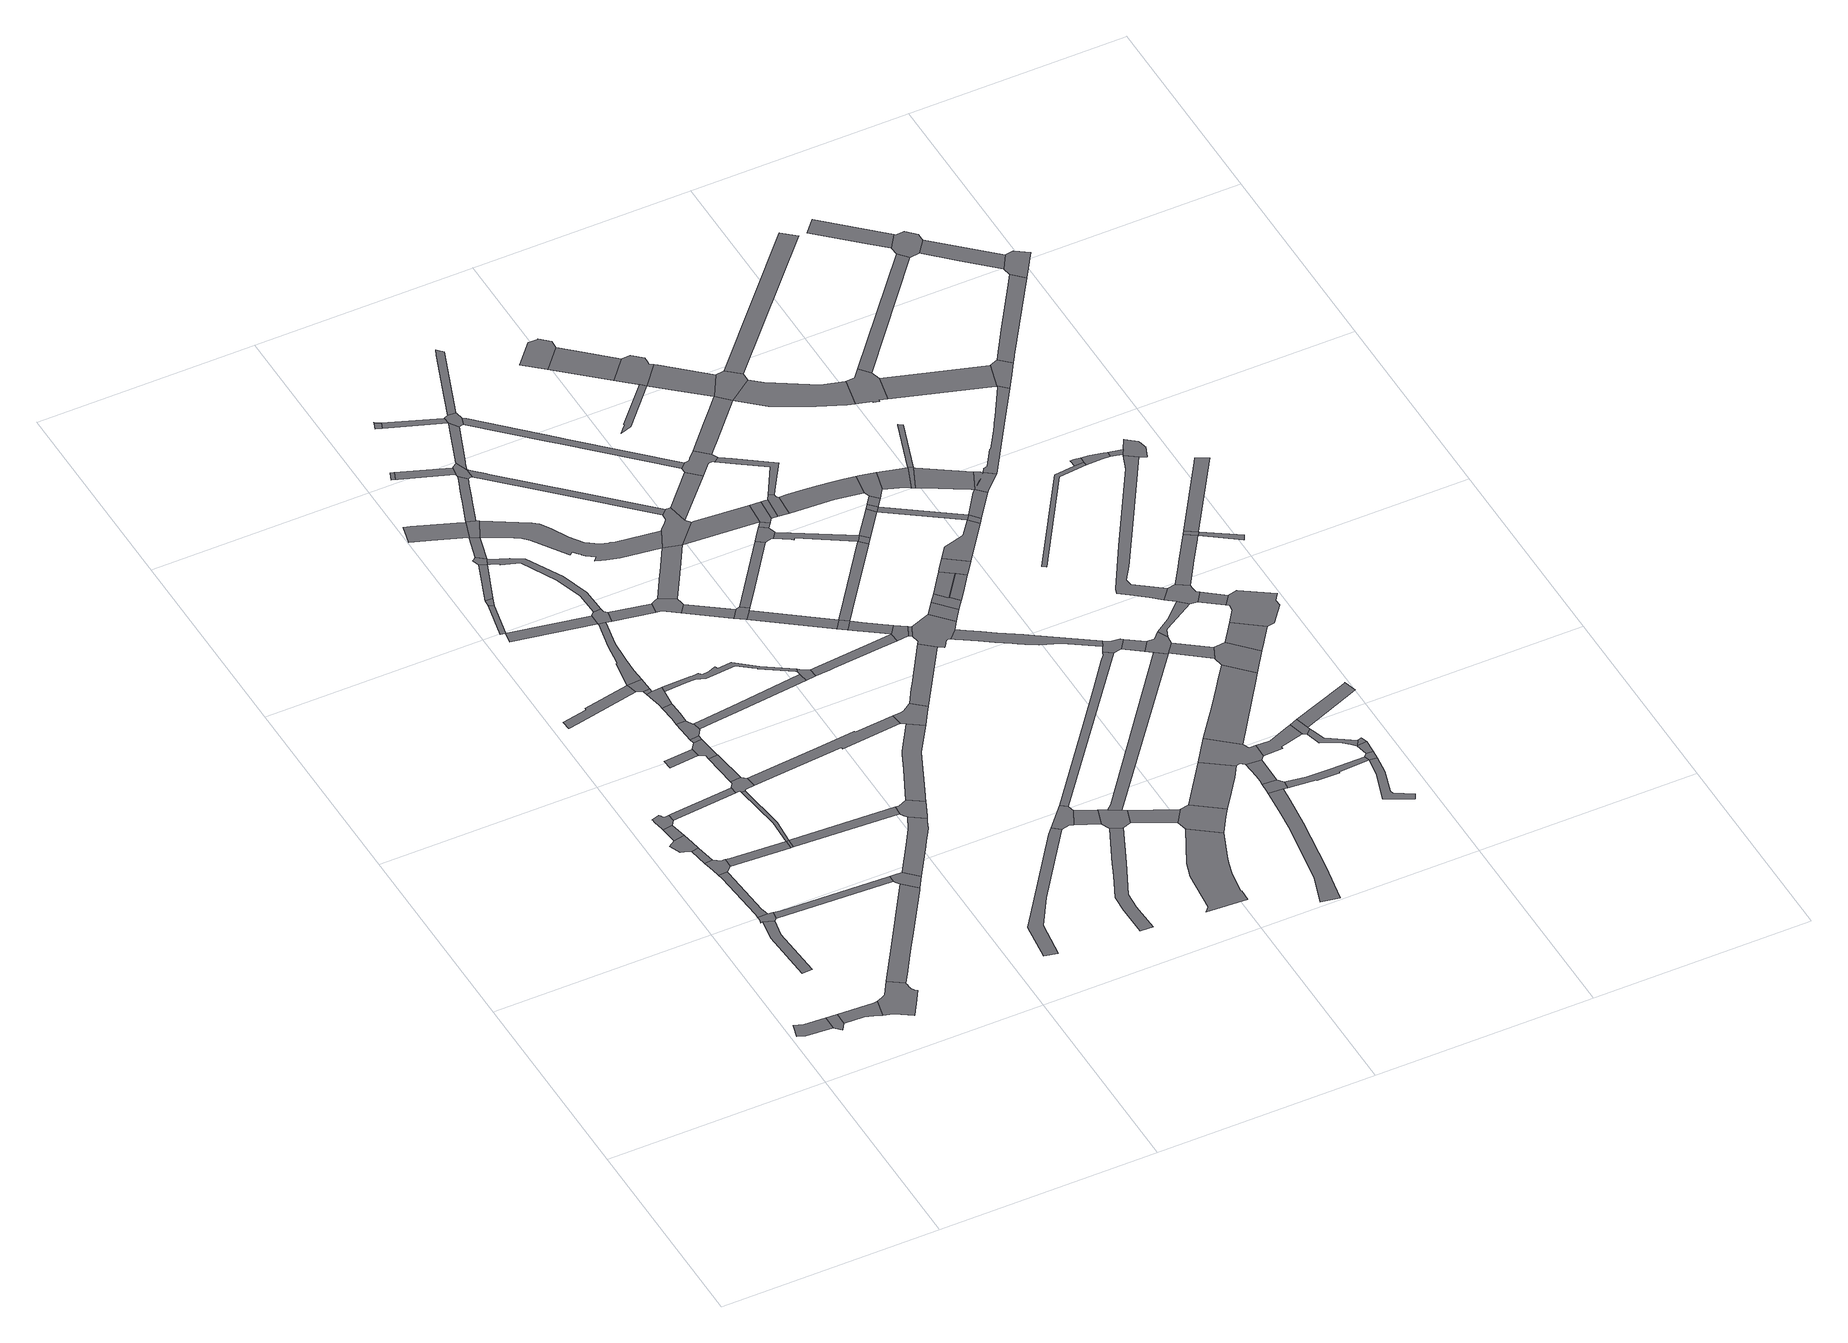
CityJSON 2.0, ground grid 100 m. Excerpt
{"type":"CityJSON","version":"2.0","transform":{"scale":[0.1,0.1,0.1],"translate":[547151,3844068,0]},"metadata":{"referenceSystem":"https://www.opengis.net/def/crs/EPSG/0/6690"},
"CityObjects":{
"road1":{"type":"Road","attributes":{"RoadStructureAttribute.sectionType":"1"},"geometry":[{"type":"MultiSurface","lod":"1","boundaries":[[[0,1,2,3,4,5]]]}]},
"road2":{"type":"Road","geometry":[{"type":"MultiSurface","lod":"1","boundaries":[[[5,4,6,7,8]]]}]},
"road3":{"type":"Road","attributes":{"RoadStructureAttribute.sectionType":"1"},"geometry":[{"type":"MultiSurface","lod":"1","boundaries":[[[9,8,7,10,11,12,13]]]}]},
"road4":{"type":"Road","attributes":{"RoadStructureAttribute.sectionType":"1"},"geometry":[{"type":"MultiSurface","lod":"1","boundaries":[[[14,15,16,17,18,19,20]]]}]},
"road5":{"type":"Road","geometry":[{"type":"MultiSurface","lod":"1","boundaries":[[[21,22,23,24,25,14,20,26,27]]]}]},
"road6":{"type":"Road","attributes":{"RoadStructureAttribute.sectionType":"1"},"geometry":[{"type":"MultiSurface","lod":"1","boundaries":[[[28,29,30,31,32,33,34,35,36,37,22,21]]]}]},
"road7":{"type":"Road","geometry":[{"type":"MultiSurface","lod":"1","boundaries":[[[38,39,40,41,13,12,42,43,44,45,46,47,48,49,50,51,52,53,54,55,56,57,58,59]]]}]},
"road8":{"type":"Road","geometry":[{"type":"MultiSurface","lod":"1","boundaries":[[[60,61,62,63,64,65,66,67]]]}]},
"road9":{"type":"Road","attributes":{"RoadStructureAttribute.sectionType":"1"},"geometry":[{"type":"MultiSurface","lod":"1","boundaries":[[[67,66,68,69,70]]]}]},
"road10":{"type":"Road","geometry":[{"type":"MultiSurface","lod":"1","boundaries":[[[71,70,69,72,33,32,73,74]]]}]},
"road11":{"type":"Road","attributes":{"RoadStructureAttribute.sectionType":"1"},"geometry":[{"type":"MultiSurface","lod":"1","boundaries":[[[75,76,62,61]]]}]},
"road12":{"type":"Road","geometry":[{"type":"MultiSurface","lod":"1","boundaries":[[[77,78,79,80,81,82,83,84,85,76,75,86,87]]]}]},
"road13":{"type":"Road","attributes":{"RoadStructureAttribute.sectionType":"1"},"geometry":[{"type":"MultiSurface","lod":"1","boundaries":[[[88,74,73,89,90]]]}]},
"road14":{"type":"Road","attributes":{"RoadStructureAttribute.sectionType":"1"},"geometry":[{"type":"MultiSurface","lod":"1","boundaries":[[[91,27,26,92,93]]]}]},
"road15":{"type":"Road","attributes":{"RoadStructureAttribute.sectionType":"1"},"geometry":[{"type":"MultiSurface","lod":"1","boundaries":[[[94,95,87,86,96]]]}]},
"road16":{"type":"Road","attributes":{"RoadStructureAttribute.sectionType":"1"},"geometry":[{"type":"MultiSurface","lod":"1","boundaries":[[[97,98,99,38,59,100,101,102,103,104,105]]]}]},
"road17":{"type":"Road","geometry":[{"type":"MultiSurface","lod":"1","boundaries":[[[90,89,106,107]]]}]},
"road18":{"type":"Road","attributes":{"RoadStructureAttribute.sectionType":"1"},"geometry":[{"type":"MultiSurface","lod":"1","boundaries":[[[108,109,110,111,112,113,114,115]]]}]},
"road19":{"type":"Road","geometry":[{"type":"MultiSurface","lod":"1","boundaries":[[[116,117,118,119]]]}]},
"road20":{"type":"Road","attributes":{"RoadStructureAttribute.sectionType":"1"},"geometry":[{"type":"MultiSurface","lod":"1","boundaries":[[[120,121,122,123,90,107]]]}]},
"road21":{"type":"Road","attributes":{"RoadStructureAttribute.sectionType":"1"},"geometry":[{"type":"MultiSurface","lod":"1","boundaries":[[[124,125,126,127]]]}]},
"road22":{"type":"Road","geometry":[{"type":"MultiSurface","lod":"1","boundaries":[[[128,129,130,131,94,96,132,133,122,121,134,135,136,137]]]}]},
"road23":{"type":"Road","attributes":{"RoadStructureAttribute.sectionType":"1"},"geometry":[{"type":"MultiSurface","lod":"1","boundaries":[[[138,139,140,129,128]]]}]},
"road24":{"type":"Road","geometry":[{"type":"MultiSurface","lod":"1","boundaries":[[[141,142,143,144,145,116,119,146,140,139]]]}]},
"road25":{"type":"Road","geometry":[{"type":"MultiSurface","lod":"1","boundaries":[[[147,124,127,148]]]}]},
"road26":{"type":"Road","attributes":{"RoadStructureAttribute.sectionType":"1"},"geometry":[{"type":"MultiSurface","lod":"1","boundaries":[[[149,150,145,144]]]}]},
"road27":{"type":"Road","geometry":[{"type":"MultiSurface","lod":"1","boundaries":[[[151,152,153,154,150,149,155,156]]]}]},
"road28":{"type":"Road","geometry":[{"type":"MultiSurface","lod":"1","boundaries":[[[157,93,92,158,97,105,159,160]]]}]},
"road29":{"type":"Road","attributes":{"RoadStructureAttribute.sectionType":"1"},"geometry":[{"type":"MultiSurface","lod":"1","boundaries":[[[161,126,162,163,164]]]}]},
"road30":{"type":"Road","attributes":{"RoadStructureAttribute.sectionType":"1"},"geometry":[{"type":"MultiSurface","lod":"1","boundaries":[[[165,166,167,168,169,153,152]]]}]},
"road31":{"type":"Road","attributes":{"RoadStructureAttribute.sectionType":"1"},"geometry":[{"type":"MultiSurface","lod":"1","boundaries":[[[170,147,148,171]]]}]},
"road32":{"type":"Road","geometry":[{"type":"MultiSurface","lod":"1","boundaries":[[[172,173,174,108,115,175,176,177]]]}]},
"road33":{"type":"Road","geometry":[{"type":"MultiSurface","lod":"1","boundaries":[[[177,176,178,179,180]]]}]},
"road34":{"type":"Road","attributes":{"RoadStructureAttribute.sectionType":"1"},"geometry":[{"type":"MultiSurface","lod":"1","boundaries":[[[181,107,106,182,183]]]}]},
"road35":{"type":"Road","attributes":{"RoadStructureAttribute.sectionType":"1"},"geometry":[{"type":"MultiSurface","lod":"1","boundaries":[[[184,185,186,180,179,187,188,189,168,167,190]]]}]},
"road36":{"type":"Road","attributes":{"RoadStructureAttribute.sectionType":"1"},"geometry":[{"type":"MultiSurface","lod":"1","boundaries":[[[191,192,193,194,195,196,197,198]]]}]},
"road37":{"type":"Road","geometry":[{"type":"MultiSurface","lod":"1","boundaries":[[[199,200,201,202,203,170,171,204,205]]]}]},
"road38":{"type":"Road","attributes":{"RoadStructureAttribute.sectionType":"1"},"geometry":[{"type":"MultiSurface","lod":"1","boundaries":[[[206,207,208,209,210,108,174,211,212,213,214,215]]]}]},
"road39":{"type":"Road","attributes":{"RoadStructureAttribute.sectionType":"1"},"geometry":[{"type":"MultiSurface","lod":"1","boundaries":[[[216,199,205,217,218]]]}]},
"road40":{"type":"Road","attributes":{"RoadStructureAttribute.sectionType":"1"},"geometry":[{"type":"MultiSurface","lod":"1","boundaries":[[[219,220,221,160,159,222,223,224,225,226,227,228]]]}]},
"road41":{"type":"Road","attributes":{"RoadStructureAttribute.sectionType":"1"},"geometry":[{"type":"MultiSurface","lod":"1","boundaries":[[[229,230,231,232,233,204,171,234,235,236,237,238,239,240,241]]]}]},
"road42":{"type":"Road","geometry":[{"type":"MultiSurface","lod":"1","boundaries":[[[242,243,244,245]]]}]},
"road43":{"type":"Road","geometry":[{"type":"MultiSurface","lod":"1","boundaries":[[[246,198,197,216,218,247,248]]]}]},
"road44":{"type":"Road","geometry":[{"type":"MultiSurface","lod":"1","boundaries":[[[249,250,241,240,251,164,163,252,206,215,253,254,255]]]}]},
"road45":{"type":"Road","attributes":{"RoadStructureAttribute.sectionType":"1"},"geometry":[{"type":"MultiSurface","lod":"1","boundaries":[[[256,257,258,156,155,259,260,261,262]]]}]},
"road46":{"type":"Road","attributes":{"RoadStructureAttribute.sectionType":"1"},"geometry":[{"type":"MultiSurface","lod":"1","boundaries":[[[263,264,265,266,267,137,136,268,269,270,271,272]]]}]},
"road47":{"type":"Road","attributes":{"RoadStructureAttribute.sectionType":"1"},"geometry":[{"type":"MultiSurface","lod":"1","boundaries":[[[245,244,273,274,275]]]}]},
"road48":{"type":"Road","geometry":[{"type":"MultiSurface","lod":"1","boundaries":[[[276,277,278,183,182,279,219,228,280,281]]]}]},
"road49":{"type":"Road","attributes":{"RoadStructureAttribute.sectionType":"1"},"geometry":[{"type":"MultiSurface","lod":"1","boundaries":[[[282,283,284,285,286,287,288,246,248,289,290,291,292,293]]]}]},
"road50":{"type":"Road","attributes":{"RoadStructureAttribute.sectionType":"1"},"geometry":[{"type":"MultiSurface","lod":"1","boundaries":[[[255,254,294,295]]]}]},
"road51":{"type":"Road","attributes":{"RoadStructureAttribute.sectionType":"1"},"geometry":[{"type":"MultiSurface","lod":"1","boundaries":[[[296,297,298,299,300,301,302,303,304,305,306,184,190,307,308,309,310,311,312,313,314,315,316,317,318]]]}]},
"road52":{"type":"Road","geometry":[{"type":"MultiSurface","lod":"1","boundaries":[[[319,320,321,322]]]}]},
"road53":{"type":"Road","attributes":{"RoadStructureAttribute.sectionType":"1"},"geometry":[{"type":"MultiSurface","lod":"1","boundaries":[[[323,324,325,326,327,328,329,330,331,332]]]}]},
"road54":{"type":"Road","attributes":{"RoadStructureAttribute.sectionType":"1"},"geometry":[{"type":"MultiSurface","lod":"1","boundaries":[[[333,319,322]]]}]},
"road55":{"type":"Road","geometry":[{"type":"MultiSurface","lod":"1","boundaries":[[[334,335,275,274,282,293,336,337,338]]]}]},
"road56":{"type":"Road","geometry":[{"type":"MultiSurface","lod":"1","boundaries":[[[339,340,295,294,341,342,343,344,345]]]}]},
"road57":{"type":"Road","attributes":{"RoadStructureAttribute.sectionType":"1"},"geometry":[{"type":"MultiSurface","lod":"1","boundaries":[[[346,347,348,349,350,351,352,353,354,355,247,218,356,357,358,359,360,361,362,363,364,365,366,367,368,369,370,371,372,373,374,375]]]}]},
"road58":{"type":"Road","attributes":{"RoadStructureAttribute.sectionType":"1"},"geometry":[{"type":"MultiSurface","lod":"1","boundaries":[[[322,321,376,377]]]}]},
"road59":{"type":"Road","attributes":{"RoadStructureAttribute.sectionType":"1"},"geometry":[{"type":"MultiSurface","lod":"1","boundaries":[[[376,378,379,380,334,338,381,382,383,384]]]}]},
"road60":{"type":"Road","attributes":{"RoadStructureAttribute.sectionType":"1"},"geometry":[{"type":"MultiSurface","lod":"1","boundaries":[[[385,386,387,388,389,276,281,390,391,392,393,394]]]}]},
"road61":{"type":"Road","attributes":{"RoadStructureAttribute.sectionType":"1"},"geometry":[{"type":"MultiSurface","lod":"1","boundaries":[[[343,342,395,396]]]}]},
"road62":{"type":"Road","geometry":[{"type":"MultiSurface","lod":"1","boundaries":[[[397,318,317,398,256,262,399,400]]]}]},
"road63":{"type":"Road","attributes":{"RoadStructureAttribute.sectionType":"1"},"geometry":[{"type":"MultiSurface","lod":"1","boundaries":[[[374,401,402,339,345,403,404,405]]]}]},
"road64":{"type":"Road","geometry":[{"type":"MultiSurface","lod":"1","boundaries":[[[406,407,408,377,376,384,409,410,411,412,413]]]}]},
"road65":{"type":"Road","geometry":[{"type":"MultiSurface","lod":"1","boundaries":[[[414,396,395,415,416,417]]]}]},
"road66":{"type":"Road","attributes":{"RoadStructureAttribute.sectionType":"1"},"geometry":[{"type":"MultiSurface","lod":"1","boundaries":[[[418,419,420,421,422,338,337,423,424,425,426,427]]]}]},
"road67":{"type":"Road","attributes":{"RoadStructureAttribute.sectionType":"1"},"geometry":[{"type":"MultiSurface","lod":"1","boundaries":[[[428,429,430,431,432,433,434,435,436,437,438,439,440,441]]]}]},
"road68":{"type":"Road","geometry":[{"type":"MultiSurface","lod":"1","boundaries":[[[442,443,323,332,444,445,446,447]]]}]},
"road69":{"type":"Road","geometry":[{"type":"MultiSurface","lod":"1","boundaries":[[[448,449,450,451,263,272,385,394,452,453]]]}]},
"road70":{"type":"Road","attributes":{"RoadStructureAttribute.sectionType":"1"},"geometry":[{"type":"MultiSurface","lod":"1","boundaries":[[[454,455,456,406,413,457,458]]]}]},
"road71":{"type":"Road","attributes":{"RoadStructureAttribute.sectionType":"1"},"geometry":[{"type":"MultiSurface","lod":"1","boundaries":[[[416,415,459,460]]]}]},
"road72":{"type":"Road","attributes":{"RoadStructureAttribute.sectionType":"1"},"geometry":[{"type":"MultiSurface","lod":"1","boundaries":[[[446,445,461,462]]]}]},
"road73":{"type":"Road","attributes":{"RoadStructureAttribute.sectionType":"1"},"geometry":[{"type":"MultiSurface","lod":"1","boundaries":[[[463,464,465,400,399,466,467,468,469]]]}]},
"road74":{"type":"Road","geometry":[{"type":"MultiSurface","lod":"1","boundaries":[[[470,427,426,471,472,473,474,475,476,375,374,405,477,478,479,480,481]]]}]},
"road75":{"type":"Road","attributes":{"RoadStructureAttribute.sectionType":"1"},"geometry":[{"type":"MultiSurface","lod":"1","boundaries":[[[482,414,417,483,484,485]]]}]},
"road76":{"type":"Road","attributes":{"RoadStructureAttribute.sectionType":"1"},"geometry":[{"type":"MultiSurface","lod":"1","boundaries":[[[486,487,488,411,410,489,490,491,492]]]}]},
"road77":{"type":"Road","geometry":[{"type":"MultiSurface","lod":"1","boundaries":[[[462,461,428,441,493,494,495,496]]]}]},
"road78":{"type":"Road","geometry":[{"type":"MultiSurface","lod":"1","boundaries":[[[460,459,497,498]]]}]},
"road79":{"type":"Road","attributes":{"RoadStructureAttribute.sectionType":"1"},"geometry":[{"type":"MultiSurface","lod":"1","boundaries":[[[499,500,501,502,448,453,503]]]}]},
"road80":{"type":"Road","attributes":{"RoadStructureAttribute.sectionType":"1"},"geometry":[{"type":"MultiSurface","lod":"1","boundaries":[[[504,477,405,505,506]]]}]},
"road81":{"type":"Road","attributes":{"RoadStructureAttribute.sectionType":"1"},"geometry":[{"type":"MultiSurface","lod":"1","boundaries":[[[507,508,509,510,511,512,513,514,515,516,517,518]]]}]},
"road82":{"type":"Road","attributes":{"RoadStructureAttribute.sectionType":"1"},"geometry":[{"type":"MultiSurface","lod":"1","boundaries":[[[519,520,521,522,498,497,523,524,525,463,526]]]}]},
"road83":{"type":"Road","attributes":{"RoadStructureAttribute.sectionType":"1"},"geometry":[{"type":"MultiSurface","lod":"1","boundaries":[[[527,481,480,528]]]}]},
"road84":{"type":"Road","attributes":{"RoadStructureAttribute.sectionType":"1"},"geometry":[{"type":"MultiSurface","lod":"1","boundaries":[[[494,493,529,530]]]}]},
"road85":{"type":"Road","attributes":{"RoadStructureAttribute.sectionType":"1"},"geometry":[{"type":"MultiSurface","lod":"1","boundaries":[[[526,463,469,531,532]]]}]},
"road86":{"type":"Road","geometry":[{"type":"MultiSurface","lod":"1","boundaries":[[[533,534,482,485,535,536,537,538,539]]]}]},
"road87":{"type":"Road","geometry":[{"type":"MultiSurface","lod":"1","boundaries":[[[532,531,540,541]]]}]},
"road88":{"type":"Road","attributes":{"RoadStructureAttribute.sectionType":"1"},"geometry":[{"type":"MultiSurface","lod":"1","boundaries":[[[505,542,533,539,543]]]}]},
"road89":{"type":"Road","attributes":{"RoadStructureAttribute.sectionType":"1"},"geometry":[{"type":"MultiSurface","lod":"1","boundaries":[[[544,545,546,460,498,547,548]]]}]},
"road90":{"type":"Road","geometry":[{"type":"MultiSurface","lod":"1","boundaries":[[[506,505,543,549,550,551]]]}]},
"road91":{"type":"Road","geometry":[{"type":"MultiSurface","lod":"1","boundaries":[[[552,530,529,507,518,553,554]]]}]},
"road92":{"type":"Road","geometry":[{"type":"MultiSurface","lod":"1","boundaries":[[[555,556,557,558,559,560,561,562,563,564]]]}]},
"road93":{"type":"Road","geometry":[{"type":"MultiSurface","lod":"1","boundaries":[[[565,541,540,566,499,503,567,568,569,570,571,572,573,574]]]}]},
"road94":{"type":"Road","geometry":[{"type":"MultiSurface","lod":"1","boundaries":[[[575,576,577,578,492,491,579,527,528,580,581,582,583,584,585]]]}]},
"road95":{"type":"Road","attributes":{"RoadStructureAttribute.sectionType":"1"},"geometry":[{"type":"MultiSurface","lod":"1","boundaries":[[[586,587,588,589,590,442,447,591]]]}]},
"road96":{"type":"Road","attributes":{"RoadStructureAttribute.sectionType":"1"},"geometry":[{"type":"MultiSurface","lod":"1","boundaries":[[[592,551,550,593,594]]]}]},
"road97":{"type":"Road","attributes":{"RoadStructureAttribute.sectionType":"1"},"geometry":[{"type":"MultiSurface","lod":"1","boundaries":[[[595,537,536,596,597,598,599,544,600]]]}]},
"road98":{"type":"Road","attributes":{"RoadStructureAttribute.sectionType":"1"},"geometry":[{"type":"MultiSurface","lod":"1","boundaries":[[[601,602,603,604,605,606,607,608]]]}]},
"road99":{"type":"Road","geometry":[{"type":"MultiSurface","lod":"1","boundaries":[[[609,610,594,593,611,612,613,614,615]]]}]},
"road100":{"type":"Road","attributes":{"RoadStructureAttribute.sectionType":"1"},"geometry":[{"type":"MultiSurface","lod":"1","boundaries":[[[616,561,560,617,618]]]}]},
"road101":{"type":"Road","attributes":{"RoadStructureAttribute.sectionType":"1"},"geometry":[{"type":"MultiSurface","lod":"1","boundaries":[[[619,620,565,574,621]]]}]},
"road102":{"type":"Road","attributes":{"RoadStructureAttribute.sectionType":"1"},"geometry":[{"type":"MultiSurface","lod":"1","boundaries":[[[622,623,624,625,626,583,582,627,628,609,615]]]}]},
"road103":{"type":"Road","geometry":[{"type":"MultiSurface","lod":"1","boundaries":[[[629,619,621,630,631,632]]]}]},
"road104":{"type":"Road","attributes":{"RoadStructureAttribute.sectionType":"1"},"geometry":[{"type":"MultiSurface","lod":"1","boundaries":[[[633,552,554,634,635,636]]]}]},
"road105":{"type":"Road","attributes":{"RoadStructureAttribute.sectionType":"1"},"geometry":[{"type":"MultiSurface","lod":"1","boundaries":[[[637,638,639,640,641,642,643,644,645,646,647]]]}]},
"road106":{"type":"Road","attributes":{"RoadStructureAttribute.sectionType":"1"},"geometry":[{"type":"MultiSurface","lod":"1","boundaries":[[[648,649,496,495,650]]]}]},
"road107":{"type":"Road","geometry":[{"type":"MultiSurface","lod":"1","boundaries":[[[600,544,548,651,652]]]}]},
"road108":{"type":"Road","geometry":[{"type":"MultiSurface","lod":"1","boundaries":[[[653,654,618,617,655,656,601,608,657,658,659,660]]]}]},
"road109":{"type":"Road","attributes":{"RoadStructureAttribute.sectionType":"1"},"geometry":[{"type":"MultiSurface","lod":"1","boundaries":[[[661,662,663,575,585,664,665,666]]]}]},
"road110":{"type":"Road","attributes":{"RoadStructureAttribute.sectionType":"1"},"geometry":[{"type":"MultiSurface","lod":"1","boundaries":[[[667,668,629,632,669]]]}]},
"road111":{"type":"Road","attributes":{"RoadStructureAttribute.sectionType":"1"},"geometry":[{"type":"MultiSurface","lod":"1","boundaries":[[[670,671,672,673,674,675,676,677,573,572,678,679,680,681,682,683,684,685,686,687,688,689,690]]]}]},
"road112":{"type":"Road","attributes":{"RoadStructureAttribute.sectionType":"1"},"geometry":[{"type":"MultiSurface","lod":"1","boundaries":[[[691,692,693,694,695,612,611,696,697,698]]]}]},
"road113":{"type":"Road","attributes":{"RoadStructureAttribute.sectionType":"1"},"geometry":[{"type":"MultiSurface","lod":"1","boundaries":[[[699,631,630,700,701]]]}]},
"road114":{"type":"Road","attributes":{"RoadStructureAttribute.sectionType":"1"},"geometry":[{"type":"MultiSurface","lod":"1","boundaries":[[[702,652,651,703]]]}]},
"road115":{"type":"Road","attributes":{"RoadStructureAttribute.sectionType":"1"},"geometry":[{"type":"MultiSurface","lod":"1","boundaries":[[[704,657,608,705,661,706]]]}]},
"road116":{"type":"Road","geometry":[{"type":"MultiSurface","lod":"1","boundaries":[[[707,708,667,669,699,701,709,710]]]}]},
"road117":{"type":"Road","geometry":[{"type":"MultiSurface","lod":"1","boundaries":[[[711,702,703,712]]]}]},
"road118":{"type":"Road","geometry":[{"type":"MultiSurface","lod":"1","boundaries":[[[713,714,637,647,715,716,717]]]}]},
"road119":{"type":"Road","geometry":[{"type":"MultiSurface","lod":"1","boundaries":[[[718,633,636,719,720,721,722,723,724,725,726]]]}]},
"road120":{"type":"Road","geometry":[{"type":"MultiSurface","lod":"1","boundaries":[[[720,727,728,713,717,721]]]}]},
"road121":{"type":"Road","attributes":{"RoadStructureAttribute.sectionType":"1"},"geometry":[{"type":"MultiSurface","lod":"1","boundaries":[[[729,711,712,730,731]]]}]},
"road122":{"type":"Road","geometry":[{"type":"MultiSurface","lod":"1","boundaries":[[[732,698,697,733,729,731,734,735,736]]]}]},
"road123":{"type":"Road","geometry":[{"type":"MultiSurface","lod":"1","boundaries":[[[737,706,661,666,738,739]]]}]},
"road124":{"type":"Road","attributes":{"RoadStructureAttribute.sectionType":"1"},"geometry":[{"type":"MultiSurface","lod":"1","boundaries":[[[740,741,742,743,744,745,746,707,710,747,748,749]]]}]},
"road125":{"type":"Road","geometry":[{"type":"MultiSurface","lod":"1","boundaries":[[[750,751,690,689,586,591,752,753]]]}]},
"road126":{"type":"Road","attributes":{"RoadStructureAttribute.sectionType":"1"},"geometry":[{"type":"MultiSurface","lod":"1","boundaries":[[[712,703,740,754]]]}]},
"road127":{"type":"Road","attributes":{"RoadStructureAttribute.sectionType":"1"},"geometry":[{"type":"MultiSurface","lod":"1","boundaries":[[[753,752,755,756]]]}]},
"road128":{"type":"Road","attributes":{"RoadStructureAttribute.sectionType":"1"},"geometry":[{"type":"MultiSurface","lod":"1","boundaries":[[[757,758,736,735,759,760,761]]]}]},
"road129":{"type":"Road","attributes":{"RoadStructureAttribute.sectionType":"1"},"geometry":[{"type":"MultiSurface","lod":"1","boundaries":[[[762,763,764,723,722,765,766,767]]]}]},
"road130":{"type":"Road","attributes":{"RoadStructureAttribute.sectionType":"1"},"geometry":[{"type":"MultiSurface","lod":"1","boundaries":[[[768,769,770,771,772,773,718,726,774,775]]]}]},
"road131":{"type":"Road","attributes":{"RoadStructureAttribute.sectionType":"1"},"geometry":[{"type":"MultiSurface","lod":"1","boundaries":[[[776,777,716,715,778,779,780,781,782,783]]]}]},
"road132":{"type":"Road","attributes":{"RoadStructureAttribute.sectionType":"1"},"geometry":[{"type":"MultiSurface","lod":"1","boundaries":[[[784,785,738,666,786,787,788,789,790]]]}]},
"road133":{"type":"Road","geometry":[{"type":"MultiSurface","lod":"1","boundaries":[[[761,760,791,792]]]}]},
"road134":{"type":"Road","geometry":[{"type":"MultiSurface","lod":"1","boundaries":[[[754,740,749,793]]]}]},
"road135":{"type":"Road","geometry":[{"type":"MultiSurface","lod":"1","boundaries":[[[794,795,756,755,796,648,650,797,798,799]]]}]},
"road136":{"type":"Road","geometry":[{"type":"MultiSurface","lod":"1","boundaries":[[[800,762,767,801,802,803,804]]]}]},
"road137":{"type":"Road","attributes":{"RoadStructureAttribute.sectionType":"1"},"geometry":[{"type":"MultiSurface","lod":"1","boundaries":[[[805,806,754,793,807]]]}]},
"road138":{"type":"Road","attributes":{"RoadStructureAttribute.sectionType":"1"},"geometry":[{"type":"MultiSurface","lod":"1","boundaries":[[[798,797,808,809]]]}]},
"road139":{"type":"Road","attributes":{"RoadStructureAttribute.sectionType":"1"},"geometry":[{"type":"MultiSurface","lod":"1","boundaries":[[[810,811,792,791,812,813,814,805,815]]]}]},
"road140":{"type":"Road","attributes":{"RoadStructureAttribute.sectionType":"1"},"geometry":[{"type":"MultiSurface","lod":"1","boundaries":[[[782,816,817,818,819,820,821,822,823,824]]]}]},
"road141":{"type":"Road","geometry":[{"type":"MultiSurface","lod":"1","boundaries":[[[825,826,827,828,761,792]]]}]},
"road142":{"type":"Road","attributes":{"RoadStructureAttribute.sectionType":"1"},"geometry":[{"type":"MultiSurface","lod":"1","boundaries":[[[829,830,803,802,831,832,833,834,835,836]]]}]},
"road143":{"type":"Road","geometry":[{"type":"MultiSurface","lod":"1","boundaries":[[[837,783,782,824,838,839,840]]]}]},
"road144":{"type":"Road","attributes":{"RoadStructureAttribute.sectionType":"1"},"geometry":[{"type":"MultiSurface","lod":"1","boundaries":[[[841,842,794,799,843,844,845,846]]]}]},
"road145":{"type":"Road","attributes":{"RoadStructureAttribute.sectionType":"1"},"geometry":[{"type":"MultiSurface","lod":"1","boundaries":[[[847,835,837,840]]]}]},
"road146":{"type":"Road","geometry":[{"type":"MultiSurface","lod":"1","boundaries":[[[848,836,835,847]]]}]},
"road147":{"type":"Road","geometry":[{"type":"MultiSurface","lod":"1","boundaries":[[[849,850,851,852,853,854,855,856,857,858,859,860,815,805,807,861,862,863,864,865,866,867]]]}]},
"road148":{"type":"Road","geometry":[{"type":"MultiSurface","lod":"1","boundaries":[[[868,809,808,768,775,869]]]}]},
"road149":{"type":"Road","geometry":[{"type":"MultiSurface","lod":"1","boundaries":[[[870,871,790,789,872,873,874,875,876,877,878,879]]]}]},
"road150":{"type":"Road","attributes":{"RoadStructureAttribute.sectionType":"1"},"geometry":[{"type":"MultiSurface","lod":"1","boundaries":[[[880,881,882,800,804,883]]]}]},
"road151":{"type":"Road","attributes":{"RoadStructureAttribute.sectionType":"1"},"geometry":[{"type":"MultiSurface","lod":"1","boundaries":[[[884,885,886,887,888,889,890,891]]]}]},
"road152":{"type":"Road","geometry":[{"type":"MultiSurface","lod":"1","boundaries":[[[892,893,894,895,841,846,896,897,898,899,900]]]}]},
"road153":{"type":"Road","attributes":{"RoadStructureAttribute.sectionType":"1"},"geometry":[{"type":"MultiSurface","lod":"1","boundaries":[[[901,737,739,902]]]}]},
"road154":{"type":"Road","attributes":{"RoadStructureAttribute.sectionType":"1"},"geometry":[{"type":"MultiSurface","lod":"1","boundaries":[[[903,868,869,904,905,906]]]}]},
"road155":{"type":"Road","attributes":{"RoadStructureAttribute.sectionType":"1"},"geometry":[{"type":"MultiSurface","lod":"1","boundaries":[[[897,896,907,908]]]}]},
"road156":{"type":"Road","attributes":{"RoadStructureAttribute.sectionType":"1"},"geometry":[{"type":"MultiSurface","lod":"1","boundaries":[[[909,910,911,912,913,914,915,895,894,893,916,917,918,919,920,921]]]}]},
"road157":{"type":"Road","attributes":{"RoadStructureAttribute.sectionType":"1"},"geometry":[{"type":"MultiSurface","lod":"1","boundaries":[[[922,923,924,925,926,927,928,929,930,931,932,933,867,866,934,935,936]]]}]},
"road158":{"type":"Road","geometry":[{"type":"MultiSurface","lod":"1","boundaries":[[[937,908,907,938,939,903,906,940,941,942,943]]]}]},
"road159":{"type":"Road","attributes":{"RoadStructureAttribute.sectionType":"1"},"geometry":[{"type":"MultiSurface","lod":"1","boundaries":[[[944,945,946,892,900,947,948,949,950]]]}]},
"road160":{"type":"Road","attributes":{"RoadStructureAttribute.sectionType":"1"},"geometry":[{"type":"MultiSurface","lod":"1","boundaries":[[[951,877,876,952,953,954]]]}]},
"road161":{"type":"Road","geometry":[{"type":"MultiSurface","lod":"1","boundaries":[[[955,956,957,958,884,959]]]}]},
"road162":{"type":"Road","geometry":[{"type":"MultiSurface","lod":"1","boundaries":[[[960,944,950,961,962,963]]]}]},
"road163":{"type":"Road","attributes":{"RoadStructureAttribute.sectionType":"1"},"geometry":[{"type":"MultiSurface","lod":"1","boundaries":[[[964,965,870,879,966]]]}]},
"road164":{"type":"Road","geometry":[{"type":"MultiSurface","lod":"1","boundaries":[[[967,968,959,884,891,969,970,971]]]}]},
"road165":{"type":"Road","attributes":{"RoadStructureAttribute.sectionType":"1"},"geometry":[{"type":"MultiSurface","lod":"1","boundaries":[[[962,961,972,973]]]}]},
"road166":{"type":"Road","geometry":[{"type":"MultiSurface","lod":"1","boundaries":[[[971,970,974,975]]]}]},
"road167":{"type":"Road","geometry":[{"type":"MultiSurface","lod":"1","boundaries":[[[976,954,953,977,978,922,936,979,980,981,982]]]}]},
"road168":{"type":"Road","attributes":{"RoadStructureAttribute.sectionType":"1"},"geometry":[{"type":"MultiSurface","lod":"1","boundaries":[[[983,984,960,963,985]]]}]},
"road169":{"type":"Road","geometry":[{"type":"MultiSurface","lod":"1","boundaries":[[[986,975,974,909,921,987,988,989,990,991]]]}]},
"road170":{"type":"Road","attributes":{"RoadStructureAttribute.sectionType":"1"},"geometry":[{"type":"MultiSurface","lod":"1","boundaries":[[[992,993,994,995,996]]]}]},
"road171":{"type":"Road","attributes":{"RoadStructureAttribute.sectionType":"1"},"geometry":[{"type":"MultiSurface","lod":"1","boundaries":[[[997,998,999,1000,976,982,1001,1002,1003]]]}]},
"road172":{"type":"Road","geometry":[{"type":"MultiSurface","lod":"1","boundaries":[[[1004,1005,1006,996,995,964,966,1007,1008,1009,1010,1011,1012,1013]]]}]},
"road173":{"type":"Road","attributes":{"RoadStructureAttribute.sectionType":"1"},"geometry":[{"type":"MultiSurface","lod":"1","boundaries":[[[1010,1009,1014,1015,1016]]]}]},
"road174":{"type":"Road","geometry":[{"type":"MultiSurface","lod":"1","boundaries":[[[1017,1016,1015,997,1003,1018]]]}]}
},
"vertices":[
[85,346,0],[44,363,0],[25,298,0],[60,283,0],[180,275,0],[182,341,0],
[209,246,0],[231,278,0],[232,339,0],
[398,331,0],[322,273,0],[377,254,0],[393,248,0],[412,331,0],
[222,970,0],[206,871,0],[221,623,0],[244,624,0],[267,625,0],[252,872,0],[267,954,0],
[262,1005,0],[217,1004,0],[217,984,0],[216,980,0],[212,971,0],[280,964,0],[285,1001,0],
[256,1032,0],[254,1044,0],[235,1293,0],[234,1302,0],[234,1304,0],[193,1300,0],[196,1282,0],[197,1276,0],[216,1032,0],[217,1024,0],
[501,420,0],[486,398,0],[457,353,0],[442,345,0],[421,239,0],[440,232,0],[508,187,0],[523,210,0],[547,246,0],[589,314,0],[583,318,0],[578,323,0],[575,327,0],[572,332,0],[570,338,0],[569,345,0],[567,351,0],[567,353,0],[567,357,0],[567,365,0],[566,370,0],[567,376,0],
[189,1526,0],[179,1579,0],[129,1570,0],[96,1548,0],[119,1498,0],[133,1492,0],[162,1480,0],[196,1487,0],
[163,1478,0],[177,1393,0],[213,1396,0],
[241,1374,0],[186,1339,0],[259,1327,0],[261,1373,0],
[165,1655,0],[120,1650,0],
[158,1714,0],[150,1725,0],[149,1727,0],[144,1733,0],[108,1723,0],[109,1721,0],[110,1707,0],[116,1670,0],[118,1670,0],[183,1681,0],[181,1716,0],
[282,1371,0],[529,1313,0],[531,1357,0],
[317,995,0],[805,940,0],[805,974,0],
[482,1744,0],[194,1717,0],[485,1709,0],
[823,913,0],[591,558,0],[580,542,0],[595,418,0],[658,514,0],[682,551,0],[734,630,0],[876,846,0],[882,855,0],
[541,1313,0],[543,1357,0],
[392,2485,0],[178,2443,0],[178,2433,0],[58,2409,0],[63,2367,0],[64,2367,0],[108,2375,0],[405,2435,0],
[449,2023,0],[314,2011,0],[318,1966,0],[453,1979,0],
[552,1474,0],[524,1702,0],[506,1700,0],[535,1479,0],
[115,3175,0],[77,2996,0],[100,2992,0],[135,3160,0],
[544,1782,0],[497,1778,0],[498,1767,0],[484,1747,0],[505,1711,0],[505,1710,0],[527,1706,0],[529,1709,0],[571,1713,0],[567,1765,0],
[527,1931,0],[526,1946,0],[482,1942,0],
[522,1946,0],[520,1968,0],[513,2038,0],[511,2057,0],[472,2053,0],[480,1965,0],
[117,3205,0],[150,3202,0],
[509,2083,0],[469,2078,0],
[521,2154,0],[505,2187,0],[461,2185,0],[463,2147,0],[532,2116,0],[524,2155,0],
[826,973,0],[811,930,0],[920,914,0],[861,971,0],
[108,2990,0],[90,2939,0],[457,2869,0],[459,2923,0],
[506,2238,0],[503,2296,0],[502,2304,0],[456,2298,0],[460,2226,0],
[194,3407,0],[225,3394,0],
[463,2446,0],[463,2451,0],[461,2490,0],[429,2425,0],[434,2423,0],[464,2424,0],
[435,2416,0],[438,2402,0],[465,2408,0],
[557,1356,0],[1016,1289,0],[1019,1333,0],
[511,2410,0],[494,2409,0],[471,2408,0],[443,2379,0],[451,2341,0],[454,2318,0],[509,2384,0],
[233,3671,0],[132,3710,0],[55,3740,0],[27,3751,0],[4,3661,0],[90,3628,0],[236,3573,0],[265,3658,0],
[202,3455,0],[190,3445,0],[184,3440,0],[194,3409,0],[195,3408,0],[238,3421,0],[240,3425,0],
[463,2868,0],[433,2729,0],[420,2632,0],[418,2620,0],[413,2623,0],[458,2554,0],[461,2628,0],[461,2648,0],[465,2731,0],[491,2862,0],
[235,3568,0],[265,3516,0],[274,3552,0],
[1036,1257,0],[1006,1192,0],[953,1111,0],[1020,1067,0],[1035,1091,0],[1065,1136,0],[1078,1156,0],[1086,1176,0],[1097,1200,0],[1103,1213,0],
[506,3057,0],[466,3188,0],[377,3351,0],[324,3384,0],[248,3417,0],[237,3388,0],[273,3372,0],[272,3368,0],[350,3339,0],[433,3177,0],[473,3050,0],[477,2942,0],[512,2944,0],
[131,4065,0],[117,4026,0],[132,4020,0],[147,4059,0],
[266,3661,0],[317,3641,0],[305,3648,0],
[513,2926,0],[512,2934,0],[475,2940,0],[460,2868,0],[493,2861,0],[516,2857,0],[526,2910,0],
[1045,2218,0],[711,2178,0],[683,2174,0],[532,2117,0],[618,2127,0],[716,2138,0],[1051,2176,0],
[1264,1823,0],[1085,1807,0],[1083,1813,0],[1060,1810,0],[926,1798,0],[810,1735,0],[866,1740,0],[992,1751,0],[993,1742,0],[1269,1769,0],
[143,4015,0],[363,3932,0],[370,3974,0],
[1077,1350,0],[1074,1348,0],[1038,1332,0],[1028,1270,0],[1109,1226,0],[1144,1305,0],
[365,3917,0],[363,3911,0],[362,3909,0],[344,3861,0],[341,3854,0],[316,3790,0],[314,3784,0],[351,3769,0],[353,3775,0],[385,3859,0],[388,3868,0],[396,3887,0],
[699,2822,0],[709,2875,0],
[922,2338,0],[832,2412,0],[767,2406,0],[762,2420,0],[760,2420,0],[727,2405,0],[696,2402,0],[681,2416,0],[650,2411,0],[648,2415,0],[516,2410,0],[518,2384,0],[615,2389,0],[654,2391,0],[697,2374,0],[835,2386,0],[893,2344,0],[903,2338,0],[910,2332,0],[910,2329,0],[1040,2243,0],[1044,2240,0],[1048,2254,0],
[211,4358,0],[200,4328,0],[227,4318,0],[239,4348,0],
[1523,928,0],[1495,897,0],[1247,560,0],[1161,444,0],[1139,259,0],[1198,248,0],[1222,424,0],[1310,566,0],[1493,814,0],[1556,899,0],
[213,4363,0],
[395,3990,0],[390,3987,0],[412,3889,0],[416,3890,0],[415,3937,0],
[746,2893,0],[728,2884,0],[725,2817,0],[790,2770,0],[821,2812,0],[818,2831,0],[815,2853,0],
[752,3273,0],[730,3279,0],[725,3280,0],[688,3290,0],[635,3331,0],[595,3389,0],[555,3466,0],[525,3512,0],[502,3533,0],[455,3560,0],[291,3543,0],[398,3485,0],[425,3468,0],[450,3441,0],[548,3294,0],[551,3288,0],[559,3294,0],[567,3300,0],[579,3284,0],[585,3277,0],[591,3270,0],[593,3268,0],[604,3254,0],[640,3230,0],[624,3211,0],[647,3201,0],[667,3193,0],[723,3180,0],[901,3152,0],[946,3244,0],
[480,4220,0],[477,4253,0],
[478,4215,0],[472,4198,0],[397,3996,0],[424,3961,0],[428,3972,0],[433,3983,0],[508,4181,0],
[1290,1755,0],[1210,1634,0],[1200,1618,0],[1193,1602,0],[1154,1518,0],[1155,1328,0],[1156,1331,0],[1158,1335,0],[1266,1575,0],[1356,1711,0],
[963,2643,0],[995,2687,0],
[1058,2248,0],[1047,2219,0],[1099,2181,0],[1095,2223,0],
[826,3025,0],[818,3013,0],[894,2984,0],[926,3037,0],[982,3130,0],
[499,4263,0],[495,4261,0],[484,4256,0],[524,4185,0],[530,4186,0],[542,4224,0],[536,4255,0],[534,4261,0],
[1017,2692,0],[1007,2611,0],[1040,2655,0],[1049,2667,0],
[754,3609,0],[485,3870,0],[473,3881,0],[427,3926,0],[420,3933,0],[431,3875,0],[441,3865,0],[670,3644,0],[996,3328,0],[1020,3352,0],
[1731,815,0],[1642,620,0],[1635,604,0],[1614,556,0],[1597,519,0],[1561,438,0],[1554,351,0],[1554,331,0],[1556,211,0],[1613,208,0],[1608,347,0],[1615,427,0],[1695,601,0],[1782,793,0],
[1616,1033,0],[1606,1020,0],[1598,910,0],[1613,902,0],[1651,981,0],[1644,1011,0],
[1360,1859,0],[1358,1857,0],[1317,1828,0],[1305,1827,0],[1396,1773,0],[1419,1806,0],
[637,4633,0],[626,4605,0],[537,4366,0],[574,4366,0],[663,4607,0],
[1305,2392,0],[1338,2437,0],
[1713,855,0],[1741,935,0],
[1487,2261,0],[1485,2261,0],[1414,2254,0],[1168,2187,0],[1188,2190,0],[1415,2209,0],[1489,2215,0],
[1042,3351,0],[996,3327,0],[994,3299,0],[994,3297,0],[992,3295,0],[981,3282,0],[953,3252,0],[1079,3234,0],[1075,3239,0],[1062,3255,0],[1061,3257,0],[1044,3351,0],
[1255,3012,0],[1126,2768,0],[1134,2778,0],[1289,2987,0],
[864,3910,0],[837,3936,0],[557,4210,0],[793,3929,0],[818,3905,0],[1194,3538,0],[1219,3563,0],
[1821,805,0],[1845,879,0],[1826,888,0],[1777,917,0],
[1341,2366,0],[1374,2411,0],
[1556,2160,0],[1423,1958,0],[1417,1948,0],[1406,1932,0],[1616,2106,0],
[1089,3233,0],[1327,3108,0],[1335,3215,0],
[2004,669,0],[1912,485,0],[1889,407,0],[1868,210,0],[1847,189,0],[2032,176,0],[2033,234,0],[2029,235,0],[2047,349,0],[2063,405,0],[2076,444,0],[2130,575,0],
[1502,2316,0],[1463,2343,0],[1466,2343,0],[1413,2379,0],[1374,2342,0],[1413,2315,0],[1485,2263,0],[1518,2306,0],
[1194,3513,0],[1251,3460,0],
[1993,718,0],[2039,783,0],
[1543,2220,0],[1567,2271,0],
[1309,3083,0],[1281,3046,0],[1324,2997,0],[1328,2994,0],[1351,3024,0],[1351,3026,0],[1342,3058,0],
[1556,2212,0],[1580,2262,0],
[1322,3102,0],[1361,3083,0],
[1626,2818,0],[1624,2817,0],[1411,2533,0],[1412,2461,0],[1657,2784,0],
[1372,3098,0],[1376,3104,0],[1384,3211,0],
[2082,790,0],[2181,657,0],[2211,698,0],
[1036,4500,0],[1035,4499,0],[1002,4499,0],[991,4499,0],[900,4396,0],[987,4320,0],[1078,4422,0],[1078,4430,0],[1080,4459,0],[1080,4460,0],
[1675,2296,0],[1563,2171,0],[1629,2099,0],[1643,2091,0],[1648,2098,0],[1666,2124,0],[1680,2128,0],[1688,2123,0],[1727,2166,0],[1757,2207,0],
[1284,3612,0],[1257,3583,0],[1242,3567,0],[1241,3566,0],[1194,3514,0],[1304,3517,0],[1324,3517,0],[1331,3512,0],[1354,3529,0],[1350,3539,0],[1342,3558,0],
[2199,1767,0],[2191,1750,0],[2169,1723,0],[2064,1591,0],[1925,1418,0],[2235,1741,0],
[1405,3210,0],[1406,3101,0],[1417,3210,0],
[1407,2990,0],[1391,2953,0],[1400,2947,0],[1403,2951,0],[1407,2955,0],[1646,2848,0],
[1277,4064,0],[1108,3884,0],[1111,3879,0],[1090,3857,0],[1073,3839,0],[1100,3848,0],[1126,3857,0],[1298,4046,0],
[1432,3236,0],[1419,3213,0],[1456,3098,0],[1462,3203,0],[1456,3207,0],[1455,3208,0],[1454,3223,0],
[1133,4372,0],[1194,4136,0],[1282,4236,0],
[1719,2354,0],[1713,2346,0],[1799,2265,0],
[1479,3263,0],[1559,3385,0],[1560,3386,0],[1559,3387,0],[1402,3497,0],[1402,3460,0],[1518,3381,0],
[1751,2396,0],[1833,2310,0],[1800,2347,0],[1796,2347,0],
[2235,1001,0],[2239,737,0],[2324,852,0],[2362,908,0],
[2401,703,0],[2390,571,0],[2382,486,0],[2332,169,0],[2286,26,0],[2368,10,0],[2384,91,0],[2403,198,0],[2443,479,0],[2460,625,0],[2467,698,0],
[2382,1669,0],[1802,939,0],[2428,1634,0],
[1678,2813,0],[1647,2847,0],
[1323,4239,0],[1295,4237,0],[1222,4111,0],[1272,4068,0],[1382,4146,0],[1367,4159,0],[1368,4172,0],[1368,4196,0],
[1511,3860,0],[1451,3795,0],[1399,3736,0],[1353,3570,0],[1401,3622,0],[1567,3806,0],
[1831,2505,0],[1816,2484,0],[1885,2465,0],
[1977,1999,0],[1961,2010,0],[1932,2030,0],[1871,2070,0],[1817,2106,0],[1765,2141,0],[1744,2155,0],[1736,2160,0],[1702,2114,0],[1711,2107,0],[1731,2094,0],[1782,2060,0],[1839,2022,0],[1898,1982,0],[1914,1971,0],[1929,1963,0],[1942,1955,0],[1990,1925,0],[2073,1891,0],[2214,1796,0],[2228,1828,0],
[1750,3176,0],[1690,3183,0],[1640,3192,0],[1577,3197,0],[1502,3203,0],[1658,3085,0],[1783,3064,0],[1798,3169,0],
[1887,2463,0],[1861,2347,0],[1926,2433,0],
[1745,2975,0],[1775,2941,0],
[1395,4135,0],[1397,3960,0],[1578,3973,0],
[1880,2570,0],[1843,2520,0],[1937,2449,0],[1975,2499,0],
[1762,2998,0],[1793,2963,0],
[2404,761,0],[2402,720,0],[2486,696,0],[2490,733,0],[2469,757,0],
[2321,1119,0],[2382,916,0],[2400,900,0],[2472,894,0],[2488,912,0],[2489,981,0],[2464,981,0],[2460,981,0],[2445,1011,0],
[2406,817,0],[2406,785,0],
[1794,3040,0],[1796,2968,0],[1825,3006,0],
[1817,3167,0],[1786,3058,0],[1853,3044,0],[1857,3049,0],[1883,3152,0],
[1619,3978,0],[1679,3886,0],[1679,3927,0],
[2079,2726,0],[2076,2723,0],[2076,2722,0],[2036,2671,0],[2023,2654,0],[2016,2652,0],[1922,2626,0],[2064,2616,0],[2080,2637,0],[2116,2685,0],
[2298,1803,0],[2255,1810,0],[2273,1749,0],[2307,1797,0],
[2097,2750,0],
[2352,1691,0],[2387,1740,0],
[2002,3121,0],[1978,3127,0],[1946,3015,0],[1966,3004,0],[2010,3118,0],
[2670,1026,0],[2649,1018,0],[2554,980,0],[2579,915,0],[2578,926,0],[2689,956,0],
[2592,1476,0],[2532,1395,0],[2506,1360,0],[2436,1266,0],[2403,1223,0],[2382,1196,0],[2669,1327,0],[2696,1365,0],
[2693,715,0],[2586,719,0],[2612,683,0],[2612,679,0],[2715,676,0],[2717,684,0],[2858,691,0],[2850,716,0],
[1928,3723,0],[1729,3841,0],[1680,3707,0],[1852,3617,0],[1967,3565,0],[1998,3555,0],[2026,3693,0],
[1980,2996,0],[2031,3109,0],
[2134,2709,0],
[2452,1770,0],[2422,1740,0],[2380,1671,0],[2431,1639,0],[2472,1688,0],[2474,1726,0],
[2710,1042,0],[2692,954,0],[2706,946,0],[2730,967,0],[2726,980,0],
[2191,2875,0],[2177,2863,0],[2228,2834,0],
[2584,1521,0],[2611,1583,0],
[2035,3103,0],[2030,3106,0],[2010,2979,0],[2117,2917,0],[2180,2881,0],[2235,2972,0],
[2845,605,0],[2808,491,0],[2798,459,0],[2914,396,0],[2929,424,0],[2851,471,0],[2848,486,0],[2881,599,0],[2892,685,0],
[2113,3354,0],[2103,3360,0],[2094,3365,0],[2093,3363,0],
[2755,894,0],[2736,950,0],[2707,942,0],[2725,875,0],[2801,839,0],[2837,808,0],[2854,787,0],[2871,815,0],
[2865,730,0],[2894,701,0],[2895,712,0],[2896,727,0],
[2606,1897,0],[2524,1818,0],[2490,1765,0],[2491,1766,0],[2499,1771,0],[2645,1860,0],
[2900,793,0],
[2890,824,0],
[2268,2948,0],[2261,2939,0],[2249,2923,0],[2227,2905,0],[2208,2888,0],[2205,2890,0],[2232,2913,0],[2247,2925,0],[2259,2941,0],[2266,2950,0],[2267,2951,0],[2258,2957,0],[2235,2843,0],[2236,2844,0],[2262,2867,0],[2299,2902,0],[2305,2908,0],[2312,2915,0],[2269,2949,0],
[2666,1589,0],[2775,1474,0],
[2106,3738,0],[2069,3695,0],[2070,3534,0],[2068,3530,0],[2094,3523,0],[2094,3533,0],[2130,3521,0],[2157,3646,0],[2156,3647,0],[2144,3690,0],
[2986,1149,0],[2985,1148,0],[2954,1135,0],[3003,1089,0],
[2658,2814,0],[2616,2811,0],[2519,2802,0],[2217,2339,0],[2234,2328,0],[2530,2783,0],[2617,2791,0],[2660,2794,0],
[2648,1990,0],[2610,1983,0],[2594,1964,0],[2566,1930,0],[2680,1855,0],[2715,1904,0],[2702,1914,0],[2700,1936,0],[2698,1957,0],
[2201,4609,0],[2263,4556,0],
[2738,1686,0],[2805,1516,0],[2830,1550,0],[2862,1595,0],
[2772,1786,0],[2808,1834,0],
[2820,2776,0],[2792,2700,0],[2552,2304,0],[2422,2079,0],[2413,2054,0],[2456,2019,0],[2519,1969,0],[2489,2076,0],[2484,2108,0],[2530,2175,0],[2546,2198,0],[2665,2394,0],[2872,2739,0],
[2561,3384,0],[2557,3375,0],[2468,3226,0],[2445,3189,0],[2443,3184,0],[2438,3178,0],[2423,3154,0],[2369,3072,0],[2361,3059,0],[2357,3061,0],[2300,2973,0],[2281,2970,0],[2402,3051,0],[2479,3168,0],[2598,3348,0],
[2853,1843,0],[2786,1775,0],[2783,1748,0],[2898,1600,0],[2967,1685,0],[2966,1717,0],[2990,1752,0],
[2816,2243,0],[2723,2102,0],[2707,2078,0],[2757,2045,0],[2782,2083,0],[2841,2172,0],[2866,2210,0],
[2325,3593,0],[2520,3393,0],[2557,3381,0],[2593,3507,0],
[2633,2847,0],[2613,2846,0],[2616,2812,0],[2658,2815,0],[2660,2844,0],
[2827,2260,0],[2868,2208,0],[2879,2225,0],[2877,2226,0],
[2565,4276,0],[2330,3999,0],[2604,4233,0],
[2758,2826,0],[2699,2840,0],[2734,2797,0],[2770,2796,0],[2774,2822,0],
[3021,2098,0],[3034,2125,0],
[2822,2783,0],[2837,2807,0],
[2632,3523,0],[2616,3491,0],[2564,3390,0],[2608,3362,0],[2609,3364,0],[2642,3415,0],[2682,3475,0],
[3071,2628,0],[3057,2606,0],[3124,2599,0],
[2867,2861,0],[2903,2724,0],[2926,2780,0],[2924,2788,0],[2918,2809,0],[2914,2822,0],
[2357,4619,0],[2302,4558,0],[2491,4385,0],[2563,4318,0],[2609,4386,0],
[2916,3954,0],[2881,3901,0],[2731,3674,0],[2645,3543,0],[2702,3505,0],[2707,3513,0],[2968,3904,0],
[2652,4382,0],[2622,4380,0],[2617,4379,0],[2609,4233,0],[2646,4238,0],[2649,4238,0],[2699,4300,0],[2699,4310,0],[2699,4340,0],[2655,4382,0],
[2766,4129,0],[2909,3995,0],[2954,4065,0],
[2994,4071,0],[3053,4032,0]
]}
